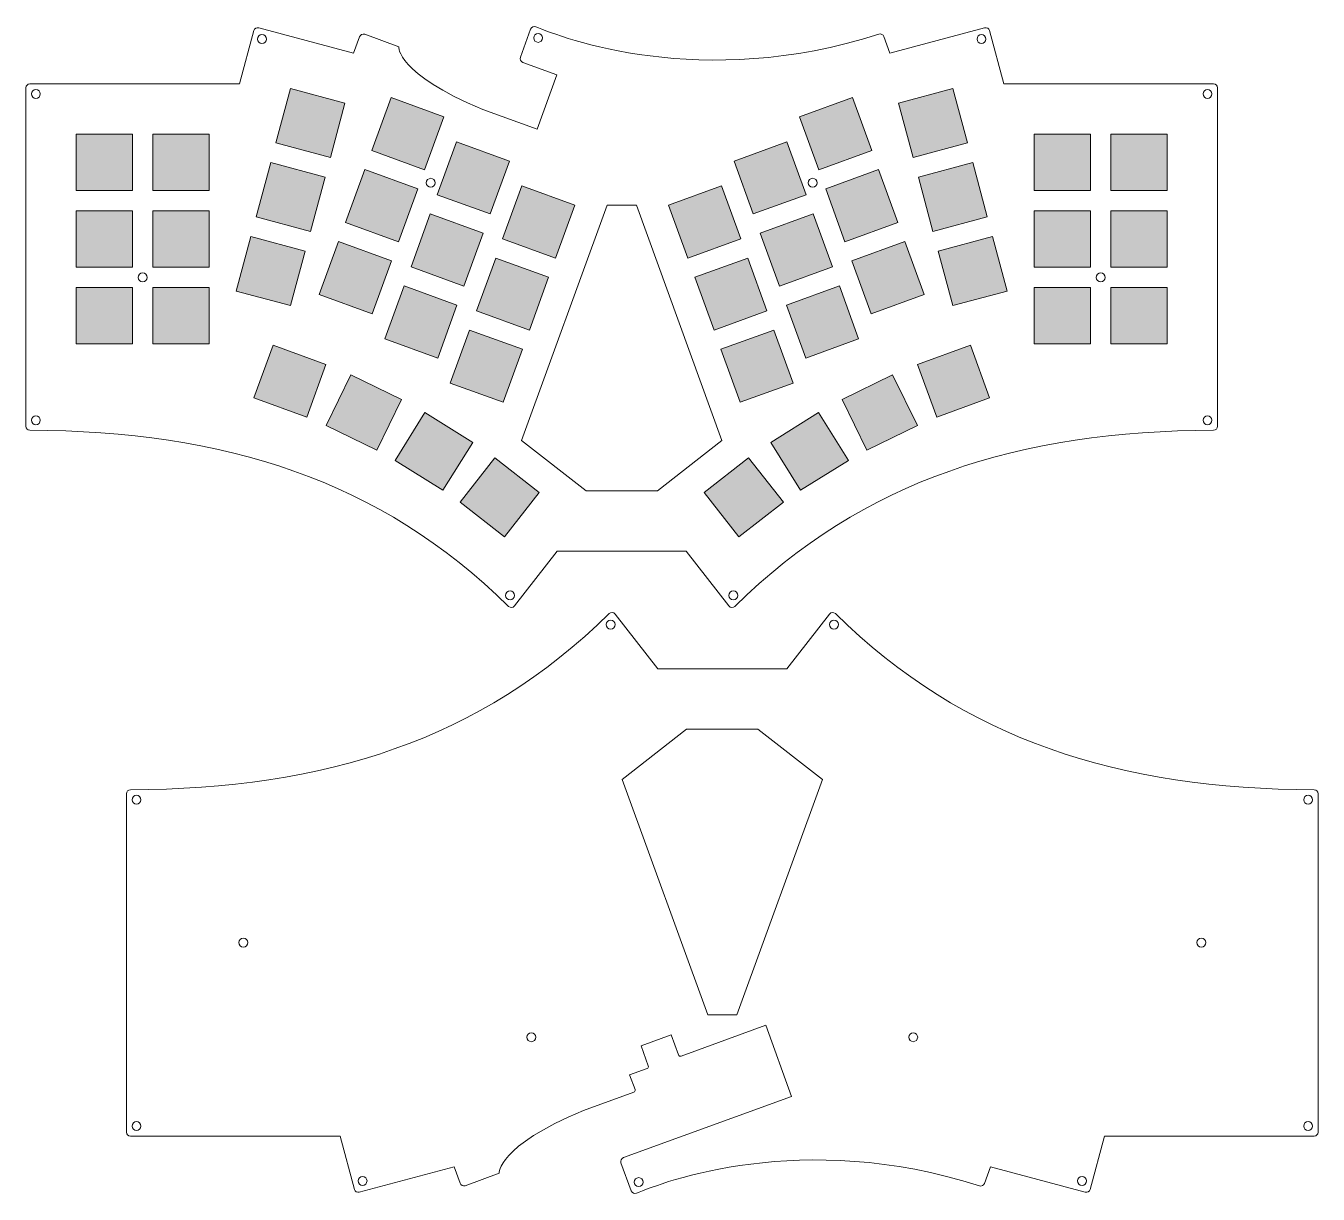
# Model space of a CAD drawing. Header units: millimetres. Extents: x -115 to 206, y -297 to -6.
import ezdxf

# ---------------------------------------------------------------- set-up
doc = ezdxf.new("R2010")
doc.units = ezdxf.units.MM
doc.header["$MEASUREMENT"] = 0
doc.layers.add('カット1(R255G0B0)', color=7, linetype='Continuous', lineweight=0)
doc.layers.add('カット2(R0G0B255)', color=7, linetype='Continuous', lineweight=0)

# ---------------------------------------------------------------- blocks, each defined once
blk = doc.blocks.new('Block_2')
at = {"layer": 'カット1(R255G0B0)', "true_color": 0x3d3d3d, "transparency": 33554687}
h = blk.add_hatch(color=250, dxfattribs=at)
h.dxf.hatch_style = 2
edge = h.paths.add_edge_path()
edge.add_spline(control_points=[(119.06, -35.44), (119.06, -35.44), (115.44, -21.92), (115.44, -21.92), (115.44, -21.92), (101.92, -25.54), (101.92, -25.54), (101.92, -25.54), (105.54, -39.06), (105.54, -39.06), (105.54, -39.06), (119.06, -35.44), (119.06, -35.44)], knot_values=[0, 0, 0, 0, 1, 1, 1, 2, 2, 2, 3, 3, 3, 4, 4, 4, 4], degree=3, periodic=0)
h = blk.add_hatch(color=250, dxfattribs=at)
h.dxf.hatch_style = 2
edge = h.paths.add_edge_path()
edge.add_spline(control_points=[(95.25, -37.32), (95.25, -37.32), (90.46, -24.16), (90.46, -24.16), (90.46, -24.16), (77.3, -28.95), (77.3, -28.95), (77.3, -28.95), (82.09, -42.11), (82.09, -42.11), (82.09, -42.11), (95.25, -37.32), (95.25, -37.32)], knot_values=[0, 0, 0, 0, 1, 1, 1, 2, 2, 2, 3, 3, 3, 4, 4, 4, 4], degree=3, periodic=0)
h = blk.add_hatch(color=250, dxfattribs=at)
h.dxf.hatch_style = 2
edge = h.paths.add_edge_path()
edge.add_spline(control_points=[(78.98, -48.31), (78.98, -48.31), (74.19, -35.15), (74.19, -35.15), (74.19, -35.15), (61.03, -39.94), (61.03, -39.94), (61.03, -39.94), (65.82, -53.1), (65.82, -53.1), (65.82, -53.1), (78.98, -48.31), (78.98, -48.31)], knot_values=[0, 0, 0, 0, 1, 1, 1, 2, 2, 2, 3, 3, 3, 4, 4, 4, 4], degree=3, periodic=0)
h = blk.add_hatch(color=250, dxfattribs=at)
h.dxf.hatch_style = 2
edge = h.paths.add_edge_path()
edge.add_spline(control_points=[(149.65, -47.29), (149.65, -47.29), (149.65, -33.29), (149.65, -33.29), (149.65, -33.29), (135.65, -33.29), (135.65, -33.29), (135.65, -33.29), (135.65, -47.29), (135.65, -47.29), (135.65, -47.29), (149.65, -47.29), (149.65, -47.29)], knot_values=[0, 0, 0, 0, 1, 1, 1, 2, 2, 2, 3, 3, 3, 4, 4, 4, 4], degree=3, periodic=0)
h = blk.add_hatch(color=250, dxfattribs=at)
h.dxf.hatch_style = 2
edge = h.paths.add_edge_path()
edge.add_spline(control_points=[(168.7, -47.29), (168.7, -47.29), (168.7, -33.29), (168.7, -33.29), (168.7, -33.29), (154.7, -33.29), (154.7, -33.29), (154.7, -33.29), (154.7, -47.29), (154.7, -47.29), (154.7, -47.29), (168.7, -47.29), (168.7, -47.29)], knot_values=[0, 0, 0, 0, 1, 1, 1, 2, 2, 2, 3, 3, 3, 4, 4, 4, 4], degree=3, periodic=0)
h = blk.add_hatch(color=250, dxfattribs=at)
h.dxf.hatch_style = 2
edge = h.paths.add_edge_path()
edge.add_spline(control_points=[(123.99, -53.84), (123.99, -53.84), (120.37, -40.32), (120.37, -40.32), (120.37, -40.32), (106.85, -43.94), (106.85, -43.94), (106.85, -43.94), (110.47, -57.46), (110.47, -57.46), (110.47, -57.46), (123.99, -53.84), (123.99, -53.84)], knot_values=[0, 0, 0, 0, 1, 1, 1, 2, 2, 2, 3, 3, 3, 4, 4, 4, 4], degree=3, periodic=0)
h = blk.add_hatch(color=250, dxfattribs=at)
h.dxf.hatch_style = 2
edge = h.paths.add_edge_path()
edge.add_spline(control_points=[(101.76, -55.22), (101.76, -55.22), (96.98, -42.06), (96.98, -42.06), (96.98, -42.06), (83.82, -46.85), (83.82, -46.85), (83.82, -46.85), (88.61, -60.01), (88.61, -60.01), (88.61, -60.01), (101.76, -55.22), (101.76, -55.22)], knot_values=[0, 0, 0, 0, 1, 1, 1, 2, 2, 2, 3, 3, 3, 4, 4, 4, 4], degree=3, periodic=0)
h = blk.add_hatch(color=250, dxfattribs=at)
h.dxf.hatch_style = 2
edge = h.paths.add_edge_path()
edge.add_spline(control_points=[(62.7, -59.3), (62.7, -59.3), (57.92, -46.14), (57.92, -46.14), (57.92, -46.14), (44.76, -50.93), (44.76, -50.93), (44.76, -50.93), (49.55, -64.09), (49.55, -64.09), (49.55, -64.09), (62.7, -59.3), (62.7, -59.3)], knot_values=[0, 0, 0, 0, 1, 1, 1, 2, 2, 2, 3, 3, 3, 4, 4, 4, 4], degree=3, periodic=0)
h = blk.add_hatch(color=250, dxfattribs=at)
h.dxf.hatch_style = 2
edge = h.paths.add_edge_path()
edge.add_spline(control_points=[(85.49, -66.21), (85.49, -66.21), (80.7, -53.05), (80.7, -53.05), (80.7, -53.05), (67.55, -57.84), (67.55, -57.84), (67.55, -57.84), (72.34, -71), (72.34, -71), (72.34, -71), (85.49, -66.21), (85.49, -66.21)], knot_values=[0, 0, 0, 0, 1, 1, 1, 2, 2, 2, 3, 3, 3, 4, 4, 4, 4], degree=3, periodic=0)
h = blk.add_hatch(color=250, dxfattribs=at)
h.dxf.hatch_style = 2
edge = h.paths.add_edge_path()
edge.add_spline(control_points=[(149.65, -66.34), (149.65, -66.34), (149.65, -52.34), (149.65, -52.34), (149.65, -52.34), (135.65, -52.34), (135.65, -52.34), (135.65, -52.34), (135.65, -66.34), (135.65, -66.34), (135.65, -66.34), (149.65, -66.34), (149.65, -66.34)], knot_values=[0, 0, 0, 0, 1, 1, 1, 2, 2, 2, 3, 3, 3, 4, 4, 4, 4], degree=3, periodic=0)
h = blk.add_hatch(color=250, dxfattribs=at)
h.dxf.hatch_style = 2
edge = h.paths.add_edge_path()
edge.add_spline(control_points=[(168.7, -66.34), (168.7, -66.34), (168.7, -52.34), (168.7, -52.34), (168.7, -52.34), (154.7, -52.34), (154.7, -52.34), (154.7, -52.34), (154.7, -66.34), (154.7, -66.34), (154.7, -66.34), (168.7, -66.34), (168.7, -66.34)], knot_values=[0, 0, 0, 0, 1, 1, 1, 2, 2, 2, 3, 3, 3, 4, 4, 4, 4], degree=3, periodic=0)
h = blk.add_hatch(color=250, dxfattribs=at)
h.dxf.hatch_style = 2
edge = h.paths.add_edge_path()
edge.add_spline(control_points=[(108.28, -73.12), (108.28, -73.12), (103.49, -59.96), (103.49, -59.96), (103.49, -59.96), (90.34, -64.75), (90.34, -64.75), (90.34, -64.75), (95.12, -77.91), (95.12, -77.91), (95.12, -77.91), (108.28, -73.12), (108.28, -73.12)], knot_values=[0, 0, 0, 0, 1, 1, 1, 2, 2, 2, 3, 3, 3, 4, 4, 4, 4], degree=3, periodic=0)
h = blk.add_hatch(color=250, dxfattribs=at)
h.dxf.hatch_style = 2
edge = h.paths.add_edge_path()
edge.add_spline(control_points=[(128.93, -72.24), (128.93, -72.24), (125.3, -58.72), (125.3, -58.72), (125.3, -58.72), (111.78, -62.34), (111.78, -62.34), (111.78, -62.34), (115.4, -75.86), (115.4, -75.86), (115.4, -75.86), (128.93, -72.24), (128.93, -72.24)], knot_values=[0, 0, 0, 0, 1, 1, 1, 2, 2, 2, 3, 3, 3, 4, 4, 4, 4], degree=3, periodic=0)
h = blk.add_hatch(color=250, dxfattribs=at)
h.dxf.hatch_style = 2
edge = h.paths.add_edge_path()
edge.add_spline(control_points=[(69.22, -77.2), (69.22, -77.2), (64.43, -64.05), (64.43, -64.05), (64.43, -64.05), (51.28, -68.83), (51.28, -68.83), (51.28, -68.83), (56.06, -81.99), (56.06, -81.99), (56.06, -81.99), (69.22, -77.2), (69.22, -77.2)], knot_values=[0, 0, 0, 0, 1, 1, 1, 2, 2, 2, 3, 3, 3, 4, 4, 4, 4], degree=3, periodic=0)
h = blk.add_hatch(color=250, dxfattribs=at)
h.dxf.hatch_style = 2
edge = h.paths.add_edge_path()
edge.add_spline(control_points=[(92.01, -84.11), (92.01, -84.11), (87.22, -70.96), (87.22, -70.96), (87.22, -70.96), (74.06, -75.74), (74.06, -75.74), (74.06, -75.74), (78.85, -88.9), (78.85, -88.9), (78.85, -88.9), (92.01, -84.11), (92.01, -84.11)], knot_values=[0, 0, 0, 0, 1, 1, 1, 2, 2, 2, 3, 3, 3, 4, 4, 4, 4], degree=3, periodic=0)
h = blk.add_hatch(color=250, dxfattribs=at)
h.dxf.hatch_style = 2
edge = h.paths.add_edge_path()
edge.add_spline(control_points=[(149.65, -85.39), (149.65, -85.39), (149.65, -71.39), (149.65, -71.39), (149.65, -71.39), (135.65, -71.39), (135.65, -71.39), (135.65, -71.39), (135.65, -85.39), (135.65, -85.39), (135.65, -85.39), (149.65, -85.39), (149.65, -85.39)], knot_values=[0, 0, 0, 0, 1, 1, 1, 2, 2, 2, 3, 3, 3, 4, 4, 4, 4], degree=3, periodic=0)
h = blk.add_hatch(color=250, dxfattribs=at)
h.dxf.hatch_style = 2
edge = h.paths.add_edge_path()
edge.add_spline(control_points=[(168.7, -85.39), (168.7, -85.39), (168.7, -71.39), (168.7, -71.39), (168.7, -71.39), (154.7, -71.39), (154.7, -71.39), (154.7, -71.39), (154.7, -85.39), (154.7, -85.39), (154.7, -85.39), (168.7, -85.39), (168.7, -85.39)], knot_values=[0, 0, 0, 0, 1, 1, 1, 2, 2, 2, 3, 3, 3, 4, 4, 4, 4], degree=3, periodic=0)
h = blk.add_hatch(color=250, dxfattribs=at)
h.dxf.hatch_style = 2
edge = h.paths.add_edge_path()
edge.add_spline(control_points=[(75.73, -95.1), (75.73, -95.1), (70.95, -81.95), (70.95, -81.95), (70.95, -81.95), (57.79, -86.73), (57.79, -86.73), (57.79, -86.73), (62.58, -99.89), (62.58, -99.89), (62.58, -99.89), (75.73, -95.1), (75.73, -95.1)], knot_values=[0, 0, 0, 0, 1, 1, 1, 2, 2, 2, 3, 3, 3, 4, 4, 4, 4], degree=3, periodic=0)
h = blk.add_hatch(color=250, dxfattribs=at)
h.dxf.hatch_style = 2
edge = h.paths.add_edge_path()
edge.add_spline(control_points=[(124.57, -98.82), (124.57, -98.82), (119.78, -85.67), (119.78, -85.67), (119.78, -85.67), (106.62, -90.46), (106.62, -90.46), (106.62, -90.46), (111.41, -103.61), (111.41, -103.61), (111.41, -103.61), (124.57, -98.82), (124.57, -98.82)], knot_values=[0, 0, 0, 0, 1, 1, 1, 2, 2, 2, 3, 3, 3, 4, 4, 4, 4], degree=3, periodic=0)
h = blk.add_hatch(color=250, dxfattribs=at)
h.dxf.hatch_style = 2
edge = h.paths.add_edge_path()
edge.add_spline(control_points=[(106.6, -105.65), (106.6, -105.65), (100.46, -93.07), (100.46, -93.07), (100.46, -93.07), (87.88, -99.21), (87.88, -99.21), (87.88, -99.21), (94.02, -111.79), (94.02, -111.79), (94.02, -111.79), (106.6, -105.65), (106.6, -105.65)], knot_values=[0, 0, 0, 0, 1, 1, 1, 2, 2, 2, 3, 3, 3, 4, 4, 4, 4], degree=3, periodic=0)
h = blk.add_hatch(color=250, dxfattribs=at)
h.dxf.hatch_style = 2
edge = h.paths.add_edge_path()
edge.add_spline(control_points=[(89.45, -114.32), (89.45, -114.32), (82.03, -102.45), (82.03, -102.45), (82.03, -102.45), (70.16, -109.87), (70.16, -109.87), (70.16, -109.87), (77.57, -121.74), (77.57, -121.74), (77.57, -121.74), (89.45, -114.32), (89.45, -114.32)], knot_values=[0, 0, 0, 0, 1, 1, 1, 2, 2, 2, 3, 3, 3, 4, 4, 4, 4], degree=3, periodic=0)
h = blk.add_hatch(color=250, dxfattribs=at)
h.dxf.hatch_style = 2
edge = h.paths.add_edge_path()
edge.add_spline(control_points=[(73.29, -124.74), (73.29, -124.74), (64.67, -113.71), (64.67, -113.71), (64.67, -113.71), (53.64, -122.33), (53.64, -122.33), (53.64, -122.33), (62.26, -133.36), (62.26, -133.36), (62.26, -133.36), (73.29, -124.74), (73.29, -124.74)], knot_values=[0, 0, 0, 0, 1, 1, 1, 2, 2, 2, 3, 3, 3, 4, 4, 4, 4], degree=3, periodic=0)
at = {"layer": 'カット1(R255G0B0)', "color": 1, "lineweight": 0, "true_color": 0xff0000}
for points in [[(119.06, -35.44), (119.06, -35.44), (115.44, -21.92), (115.44, -21.92), (115.44, -21.92), (101.92, -25.54), (101.92, -25.54), (101.92, -25.54), (105.54, -39.06), (105.54, -39.06), (105.54, -39.06), (119.06, -35.44), (119.06, -35.44)], [(95.25, -37.32), (95.25, -37.32), (90.46, -24.16), (90.46, -24.16), (90.46, -24.16), (77.3, -28.95), (77.3, -28.95), (77.3, -28.95), (82.09, -42.11), (82.09, -42.11), (82.09, -42.11), (95.25, -37.32), (95.25, -37.32)], [(78.98, -48.31), (78.98, -48.31), (74.19, -35.15), (74.19, -35.15), (74.19, -35.15), (61.03, -39.94), (61.03, -39.94), (61.03, -39.94), (65.82, -53.1), (65.82, -53.1), (65.82, -53.1), (78.98, -48.31), (78.98, -48.31)], [(149.65, -47.29), (149.65, -47.29), (149.65, -33.29), (149.65, -33.29), (149.65, -33.29), (135.65, -33.29), (135.65, -33.29), (135.65, -33.29), (135.65, -47.29), (135.65, -47.29), (135.65, -47.29), (149.65, -47.29), (149.65, -47.29)], [(168.7, -47.29), (168.7, -47.29), (168.7, -33.29), (168.7, -33.29), (168.7, -33.29), (154.7, -33.29), (154.7, -33.29), (154.7, -33.29), (154.7, -47.29), (154.7, -47.29), (154.7, -47.29), (168.7, -47.29), (168.7, -47.29)], [(123.99, -53.84), (123.99, -53.84), (120.37, -40.32), (120.37, -40.32), (120.37, -40.32), (106.85, -43.94), (106.85, -43.94), (106.85, -43.94), (110.47, -57.46), (110.47, -57.46), (110.47, -57.46), (123.99, -53.84), (123.99, -53.84)], [(101.76, -55.22), (101.76, -55.22), (96.98, -42.06), (96.98, -42.06), (96.98, -42.06), (83.82, -46.85), (83.82, -46.85), (83.82, -46.85), (88.61, -60.01), (88.61, -60.01), (88.61, -60.01), (101.76, -55.22), (101.76, -55.22)], [(62.7, -59.3), (62.7, -59.3), (57.92, -46.14), (57.92, -46.14), (57.92, -46.14), (44.76, -50.93), (44.76, -50.93), (44.76, -50.93), (49.55, -64.09), (49.55, -64.09), (49.55, -64.09), (62.7, -59.3), (62.7, -59.3)], [(85.49, -66.21), (85.49, -66.21), (80.7, -53.05), (80.7, -53.05), (80.7, -53.05), (67.55, -57.84), (67.55, -57.84), (67.55, -57.84), (72.34, -71), (72.34, -71), (72.34, -71), (85.49, -66.21), (85.49, -66.21)], [(149.65, -66.34), (149.65, -66.34), (149.65, -52.34), (149.65, -52.34), (149.65, -52.34), (135.65, -52.34), (135.65, -52.34), (135.65, -52.34), (135.65, -66.34), (135.65, -66.34), (135.65, -66.34), (149.65, -66.34), (149.65, -66.34)], [(168.7, -66.34), (168.7, -66.34), (168.7, -52.34), (168.7, -52.34), (168.7, -52.34), (154.7, -52.34), (154.7, -52.34), (154.7, -52.34), (154.7, -66.34), (154.7, -66.34), (154.7, -66.34), (168.7, -66.34), (168.7, -66.34)], [(108.28, -73.12), (108.28, -73.12), (103.49, -59.96), (103.49, -59.96), (103.49, -59.96), (90.34, -64.75), (90.34, -64.75), (90.34, -64.75), (95.12, -77.91), (95.12, -77.91), (95.12, -77.91), (108.28, -73.12), (108.28, -73.12)], [(128.93, -72.24), (128.93, -72.24), (125.3, -58.72), (125.3, -58.72), (125.3, -58.72), (111.78, -62.34), (111.78, -62.34), (111.78, -62.34), (115.4, -75.86), (115.4, -75.86), (115.4, -75.86), (128.93, -72.24), (128.93, -72.24)], [(69.22, -77.2), (69.22, -77.2), (64.43, -64.05), (64.43, -64.05), (64.43, -64.05), (51.28, -68.83), (51.28, -68.83), (51.28, -68.83), (56.06, -81.99), (56.06, -81.99), (56.06, -81.99), (69.22, -77.2), (69.22, -77.2)], [(92.01, -84.11), (92.01, -84.11), (87.22, -70.96), (87.22, -70.96), (87.22, -70.96), (74.06, -75.74), (74.06, -75.74), (74.06, -75.74), (78.85, -88.9), (78.85, -88.9), (78.85, -88.9), (92.01, -84.11), (92.01, -84.11)], [(149.65, -85.39), (149.65, -85.39), (149.65, -71.39), (149.65, -71.39), (149.65, -71.39), (135.65, -71.39), (135.65, -71.39), (135.65, -71.39), (135.65, -85.39), (135.65, -85.39), (135.65, -85.39), (149.65, -85.39), (149.65, -85.39)], [(168.7, -85.39), (168.7, -85.39), (168.7, -71.39), (168.7, -71.39), (168.7, -71.39), (154.7, -71.39), (154.7, -71.39), (154.7, -71.39), (154.7, -85.39), (154.7, -85.39), (154.7, -85.39), (168.7, -85.39), (168.7, -85.39)], [(75.73, -95.1), (75.73, -95.1), (70.95, -81.95), (70.95, -81.95), (70.95, -81.95), (57.79, -86.73), (57.79, -86.73), (57.79, -86.73), (62.58, -99.89), (62.58, -99.89), (62.58, -99.89), (75.73, -95.1), (75.73, -95.1)], [(124.57, -98.82), (124.57, -98.82), (119.78, -85.67), (119.78, -85.67), (119.78, -85.67), (106.62, -90.46), (106.62, -90.46), (106.62, -90.46), (111.41, -103.61), (111.41, -103.61), (111.41, -103.61), (124.57, -98.82), (124.57, -98.82)], [(106.6, -105.65), (106.6, -105.65), (100.46, -93.07), (100.46, -93.07), (100.46, -93.07), (87.88, -99.21), (87.88, -99.21), (87.88, -99.21), (94.02, -111.79), (94.02, -111.79), (94.02, -111.79), (106.6, -105.65), (106.6, -105.65)], [(89.45, -114.32), (89.45, -114.32), (82.03, -102.45), (82.03, -102.45), (82.03, -102.45), (70.16, -109.87), (70.16, -109.87), (70.16, -109.87), (77.57, -121.74), (77.57, -121.74), (77.57, -121.74), (89.45, -114.32), (89.45, -114.32)], [(73.29, -124.74), (73.29, -124.74), (64.67, -113.71), (64.67, -113.71), (64.67, -113.71), (53.64, -122.33), (53.64, -122.33), (53.64, -122.33), (62.26, -133.36), (62.26, -133.36), (62.26, -133.36), (73.29, -124.74), (73.29, -124.74)]]:
    blk.add_open_spline(points, degree=3, knots=[0, 0, 0, 0, 1, 1, 1, 2, 2, 2, 3, 3, 3, 4, 4, 4, 4], dxfattribs=at)
blk = doc.blocks.new('Block_1')
at = {"layer": 'カット1(R255G0B0)', "true_color": 0x3d3d3d, "transparency": 33554687}
h = blk.add_hatch(color=250, dxfattribs=at)
h.dxf.hatch_style = 2
edge = h.paths.add_edge_path()
edge.add_spline(control_points=[(-39.31, -39.06), (-39.31, -39.06), (-35.69, -25.54), (-35.69, -25.54), (-35.69, -25.54), (-49.21, -21.92), (-49.21, -21.92), (-49.21, -21.92), (-52.84, -35.44), (-52.84, -35.44), (-52.84, -35.44), (-39.31, -39.06), (-39.31, -39.06)], knot_values=[0, 0, 0, 0, 1, 1, 1, 2, 2, 2, 3, 3, 3, 4, 4, 4, 4], degree=3, periodic=0)
h = blk.add_hatch(color=250, dxfattribs=at)
h.dxf.hatch_style = 2
edge = h.paths.add_edge_path()
edge.add_spline(control_points=[(-15.87, -42.11), (-15.87, -42.11), (-11.08, -28.95), (-11.08, -28.95), (-11.08, -28.95), (-24.23, -24.16), (-24.23, -24.16), (-24.23, -24.16), (-29.02, -37.32), (-29.02, -37.32), (-29.02, -37.32), (-15.87, -42.11), (-15.87, -42.11)], knot_values=[0, 0, 0, 0, 1, 1, 1, 2, 2, 2, 3, 3, 3, 4, 4, 4, 4], degree=3, periodic=0)
h = blk.add_hatch(color=250, dxfattribs=at)
h.dxf.hatch_style = 2
edge = h.paths.add_edge_path()
edge.add_spline(control_points=[(-88.47, -47.29), (-88.47, -47.29), (-88.47, -33.29), (-88.47, -33.29), (-88.47, -33.29), (-102.47, -33.29), (-102.47, -33.29), (-102.47, -33.29), (-102.47, -47.29), (-102.47, -47.29), (-102.47, -47.29), (-88.47, -47.29), (-88.47, -47.29)], knot_values=[0, 0, 0, 0, 1, 1, 1, 2, 2, 2, 3, 3, 3, 4, 4, 4, 4], degree=3, periodic=0)
h = blk.add_hatch(color=250, dxfattribs=at)
h.dxf.hatch_style = 2
edge = h.paths.add_edge_path()
edge.add_spline(control_points=[(-69.42, -47.29), (-69.42, -47.29), (-69.42, -33.29), (-69.42, -33.29), (-69.42, -33.29), (-83.42, -33.29), (-83.42, -33.29), (-83.42, -33.29), (-83.42, -47.29), (-83.42, -47.29), (-83.42, -47.29), (-69.42, -47.29), (-69.42, -47.29)], knot_values=[0, 0, 0, 0, 1, 1, 1, 2, 2, 2, 3, 3, 3, 4, 4, 4, 4], degree=3, periodic=0)
h = blk.add_hatch(color=250, dxfattribs=at)
h.dxf.hatch_style = 2
edge = h.paths.add_edge_path()
edge.add_spline(control_points=[(0.41, -53.1), (0.41, -53.1), (5.19, -39.94), (5.19, -39.94), (5.19, -39.94), (-7.96, -35.15), (-7.96, -35.15), (-7.96, -35.15), (-12.75, -48.31), (-12.75, -48.31), (-12.75, -48.31), (0.41, -53.1), (0.41, -53.1)], knot_values=[0, 0, 0, 0, 1, 1, 1, 2, 2, 2, 3, 3, 3, 4, 4, 4, 4], degree=3, periodic=0)
h = blk.add_hatch(color=250, dxfattribs=at)
h.dxf.hatch_style = 2
edge = h.paths.add_edge_path()
edge.add_spline(control_points=[(-44.25, -57.46), (-44.25, -57.46), (-40.62, -43.94), (-40.62, -43.94), (-40.62, -43.94), (-54.14, -40.32), (-54.14, -40.32), (-54.14, -40.32), (-57.77, -53.84), (-57.77, -53.84), (-57.77, -53.84), (-44.25, -57.46), (-44.25, -57.46)], knot_values=[0, 0, 0, 0, 1, 1, 1, 2, 2, 2, 3, 3, 3, 4, 4, 4, 4], degree=3, periodic=0)
h = blk.add_hatch(color=250, dxfattribs=at)
h.dxf.hatch_style = 2
edge = h.paths.add_edge_path()
edge.add_spline(control_points=[(-22.38, -60.01), (-22.38, -60.01), (-17.59, -46.85), (-17.59, -46.85), (-17.59, -46.85), (-30.75, -42.06), (-30.75, -42.06), (-30.75, -42.06), (-35.54, -55.22), (-35.54, -55.22), (-35.54, -55.22), (-22.38, -60.01), (-22.38, -60.01)], knot_values=[0, 0, 0, 0, 1, 1, 1, 2, 2, 2, 3, 3, 3, 4, 4, 4, 4], degree=3, periodic=0)
h = blk.add_hatch(color=250, dxfattribs=at)
h.dxf.hatch_style = 2
edge = h.paths.add_edge_path()
edge.add_spline(control_points=[(16.68, -64.09), (16.68, -64.09), (21.47, -50.93), (21.47, -50.93), (21.47, -50.93), (8.31, -46.14), (8.31, -46.14), (8.31, -46.14), (3.52, -59.3), (3.52, -59.3), (3.52, -59.3), (16.68, -64.09), (16.68, -64.09)], knot_values=[0, 0, 0, 0, 1, 1, 1, 2, 2, 2, 3, 3, 3, 4, 4, 4, 4], degree=3, periodic=0)
h = blk.add_hatch(color=250, dxfattribs=at)
h.dxf.hatch_style = 2
edge = h.paths.add_edge_path()
edge.add_spline(control_points=[(-88.47, -66.34), (-88.47, -66.34), (-88.47, -52.34), (-88.47, -52.34), (-88.47, -52.34), (-102.47, -52.34), (-102.47, -52.34), (-102.47, -52.34), (-102.47, -66.34), (-102.47, -66.34), (-102.47, -66.34), (-88.47, -66.34), (-88.47, -66.34)], knot_values=[0, 0, 0, 0, 1, 1, 1, 2, 2, 2, 3, 3, 3, 4, 4, 4, 4], degree=3, periodic=0)
h = blk.add_hatch(color=250, dxfattribs=at)
h.dxf.hatch_style = 2
edge = h.paths.add_edge_path()
edge.add_spline(control_points=[(-69.42, -66.34), (-69.42, -66.34), (-69.42, -52.34), (-69.42, -52.34), (-69.42, -52.34), (-83.42, -52.34), (-83.42, -52.34), (-83.42, -52.34), (-83.42, -66.34), (-83.42, -66.34), (-83.42, -66.34), (-69.42, -66.34), (-69.42, -66.34)], knot_values=[0, 0, 0, 0, 1, 1, 1, 2, 2, 2, 3, 3, 3, 4, 4, 4, 4], degree=3, periodic=0)
h = blk.add_hatch(color=250, dxfattribs=at)
h.dxf.hatch_style = 2
edge = h.paths.add_edge_path()
edge.add_spline(control_points=[(-6.11, -71), (-6.11, -71), (-1.32, -57.84), (-1.32, -57.84), (-1.32, -57.84), (-14.48, -53.05), (-14.48, -53.05), (-14.48, -53.05), (-19.26, -66.21), (-19.26, -66.21), (-19.26, -66.21), (-6.11, -71), (-6.11, -71)], knot_values=[0, 0, 0, 0, 1, 1, 1, 2, 2, 2, 3, 3, 3, 4, 4, 4, 4], degree=3, periodic=0)
h = blk.add_hatch(color=250, dxfattribs=at)
h.dxf.hatch_style = 2
edge = h.paths.add_edge_path()
edge.add_spline(control_points=[(-49.18, -75.86), (-49.18, -75.86), (-45.55, -62.34), (-45.55, -62.34), (-45.55, -62.34), (-59.08, -58.72), (-59.08, -58.72), (-59.08, -58.72), (-62.7, -72.24), (-62.7, -72.24), (-62.7, -72.24), (-49.18, -75.86), (-49.18, -75.86)], knot_values=[0, 0, 0, 0, 1, 1, 1, 2, 2, 2, 3, 3, 3, 4, 4, 4, 4], degree=3, periodic=0)
h = blk.add_hatch(color=250, dxfattribs=at)
h.dxf.hatch_style = 2
edge = h.paths.add_edge_path()
edge.add_spline(control_points=[(-28.9, -77.91), (-28.9, -77.91), (-24.11, -64.75), (-24.11, -64.75), (-24.11, -64.75), (-37.26, -59.96), (-37.26, -59.96), (-37.26, -59.96), (-42.05, -73.12), (-42.05, -73.12), (-42.05, -73.12), (-28.9, -77.91), (-28.9, -77.91)], knot_values=[0, 0, 0, 0, 1, 1, 1, 2, 2, 2, 3, 3, 3, 4, 4, 4, 4], degree=3, periodic=0)
h = blk.add_hatch(color=250, dxfattribs=at)
h.dxf.hatch_style = 2
edge = h.paths.add_edge_path()
edge.add_spline(control_points=[(10.16, -81.99), (10.16, -81.99), (14.95, -68.83), (14.95, -68.83), (14.95, -68.83), (1.8, -64.05), (1.8, -64.05), (1.8, -64.05), (-2.99, -77.2), (-2.99, -77.2), (-2.99, -77.2), (10.16, -81.99), (10.16, -81.99)], knot_values=[0, 0, 0, 0, 1, 1, 1, 2, 2, 2, 3, 3, 3, 4, 4, 4, 4], degree=3, periodic=0)
h = blk.add_hatch(color=250, dxfattribs=at)
h.dxf.hatch_style = 2
edge = h.paths.add_edge_path()
edge.add_spline(control_points=[(-88.47, -85.39), (-88.47, -85.39), (-88.47, -71.39), (-88.47, -71.39), (-88.47, -71.39), (-102.47, -71.39), (-102.47, -71.39), (-102.47, -71.39), (-102.47, -85.39), (-102.47, -85.39), (-102.47, -85.39), (-88.47, -85.39), (-88.47, -85.39)], knot_values=[0, 0, 0, 0, 1, 1, 1, 2, 2, 2, 3, 3, 3, 4, 4, 4, 4], degree=3, periodic=0)
h = blk.add_hatch(color=250, dxfattribs=at)
h.dxf.hatch_style = 2
edge = h.paths.add_edge_path()
edge.add_spline(control_points=[(-69.42, -85.39), (-69.42, -85.39), (-69.42, -71.39), (-69.42, -71.39), (-69.42, -71.39), (-83.42, -71.39), (-83.42, -71.39), (-83.42, -71.39), (-83.42, -85.39), (-83.42, -85.39), (-83.42, -85.39), (-69.42, -85.39), (-69.42, -85.39)], knot_values=[0, 0, 0, 0, 1, 1, 1, 2, 2, 2, 3, 3, 3, 4, 4, 4, 4], degree=3, periodic=0)
h = blk.add_hatch(color=250, dxfattribs=at)
h.dxf.hatch_style = 2
edge = h.paths.add_edge_path()
edge.add_spline(control_points=[(-12.62, -88.9), (-12.62, -88.9), (-7.84, -75.74), (-7.84, -75.74), (-7.84, -75.74), (-20.99, -70.96), (-20.99, -70.96), (-20.99, -70.96), (-25.78, -84.11), (-25.78, -84.11), (-25.78, -84.11), (-12.62, -88.9), (-12.62, -88.9)], knot_values=[0, 0, 0, 0, 1, 1, 1, 2, 2, 2, 3, 3, 3, 4, 4, 4, 4], degree=3, periodic=0)
h = blk.add_hatch(color=250, dxfattribs=at)
h.dxf.hatch_style = 2
edge = h.paths.add_edge_path()
edge.add_spline(control_points=[(3.65, -99.89), (3.65, -99.89), (8.44, -86.73), (8.44, -86.73), (8.44, -86.73), (-4.72, -81.95), (-4.72, -81.95), (-4.72, -81.95), (-9.51, -95.1), (-9.51, -95.1), (-9.51, -95.1), (3.65, -99.89), (3.65, -99.89)], knot_values=[0, 0, 0, 0, 1, 1, 1, 2, 2, 2, 3, 3, 3, 4, 4, 4, 4], degree=3, periodic=0)
h = blk.add_hatch(color=250, dxfattribs=at)
h.dxf.hatch_style = 2
edge = h.paths.add_edge_path()
edge.add_spline(control_points=[(-45.19, -103.61), (-45.19, -103.61), (-40.4, -90.46), (-40.4, -90.46), (-40.4, -90.46), (-53.55, -85.67), (-53.55, -85.67), (-53.55, -85.67), (-58.34, -98.82), (-58.34, -98.82), (-58.34, -98.82), (-45.19, -103.61), (-45.19, -103.61)], knot_values=[0, 0, 0, 0, 1, 1, 1, 2, 2, 2, 3, 3, 3, 4, 4, 4, 4], degree=3, periodic=0)
h = blk.add_hatch(color=250, dxfattribs=at)
h.dxf.hatch_style = 2
edge = h.paths.add_edge_path()
edge.add_spline(control_points=[(-27.79, -111.79), (-27.79, -111.79), (-21.65, -99.21), (-21.65, -99.21), (-21.65, -99.21), (-34.24, -93.07), (-34.24, -93.07), (-34.24, -93.07), (-40.37, -105.65), (-40.37, -105.65), (-40.37, -105.65), (-27.79, -111.79), (-27.79, -111.79)], knot_values=[0, 0, 0, 0, 1, 1, 1, 2, 2, 2, 3, 3, 3, 4, 4, 4, 4], degree=3, periodic=0)
h = blk.add_hatch(color=250, dxfattribs=at)
h.dxf.hatch_style = 2
edge = h.paths.add_edge_path()
edge.add_spline(control_points=[(-11.35, -121.74), (-11.35, -121.74), (-3.93, -109.87), (-3.93, -109.87), (-3.93, -109.87), (-15.8, -102.45), (-15.8, -102.45), (-15.8, -102.45), (-23.22, -114.32), (-23.22, -114.32), (-23.22, -114.32), (-11.35, -121.74), (-11.35, -121.74)], knot_values=[0, 0, 0, 0, 1, 1, 1, 2, 2, 2, 3, 3, 3, 4, 4, 4, 4], degree=3, periodic=0)
h = blk.add_hatch(color=250, dxfattribs=at)
h.dxf.hatch_style = 2
edge = h.paths.add_edge_path()
edge.add_spline(control_points=[(3.97, -133.36), (3.97, -133.36), (12.59, -122.33), (12.59, -122.33), (12.59, -122.33), (1.55, -113.71), (1.55, -113.71), (1.55, -113.71), (-7.07, -124.74), (-7.07, -124.74), (-7.07, -124.74), (3.97, -133.36), (3.97, -133.36)], knot_values=[0, 0, 0, 0, 1, 1, 1, 2, 2, 2, 3, 3, 3, 4, 4, 4, 4], degree=3, periodic=0)
at = {"layer": 'カット1(R255G0B0)', "color": 1, "lineweight": 0, "true_color": 0xff0000}
for points in [[(-39.31, -39.06), (-39.31, -39.06), (-35.69, -25.54), (-35.69, -25.54), (-35.69, -25.54), (-49.21, -21.92), (-49.21, -21.92), (-49.21, -21.92), (-52.84, -35.44), (-52.84, -35.44), (-52.84, -35.44), (-39.31, -39.06), (-39.31, -39.06)], [(-15.87, -42.11), (-15.87, -42.11), (-11.08, -28.95), (-11.08, -28.95), (-11.08, -28.95), (-24.23, -24.16), (-24.23, -24.16), (-24.23, -24.16), (-29.02, -37.32), (-29.02, -37.32), (-29.02, -37.32), (-15.87, -42.11), (-15.87, -42.11)], [(-88.47, -47.29), (-88.47, -47.29), (-88.47, -33.29), (-88.47, -33.29), (-88.47, -33.29), (-102.47, -33.29), (-102.47, -33.29), (-102.47, -33.29), (-102.47, -47.29), (-102.47, -47.29), (-102.47, -47.29), (-88.47, -47.29), (-88.47, -47.29)], [(-69.42, -47.29), (-69.42, -47.29), (-69.42, -33.29), (-69.42, -33.29), (-69.42, -33.29), (-83.42, -33.29), (-83.42, -33.29), (-83.42, -33.29), (-83.42, -47.29), (-83.42, -47.29), (-83.42, -47.29), (-69.42, -47.29), (-69.42, -47.29)], [(0.41, -53.1), (0.41, -53.1), (5.19, -39.94), (5.19, -39.94), (5.19, -39.94), (-7.96, -35.15), (-7.96, -35.15), (-7.96, -35.15), (-12.75, -48.31), (-12.75, -48.31), (-12.75, -48.31), (0.41, -53.1), (0.41, -53.1)], [(-44.25, -57.46), (-44.25, -57.46), (-40.62, -43.94), (-40.62, -43.94), (-40.62, -43.94), (-54.14, -40.32), (-54.14, -40.32), (-54.14, -40.32), (-57.77, -53.84), (-57.77, -53.84), (-57.77, -53.84), (-44.25, -57.46), (-44.25, -57.46)], [(-22.38, -60.01), (-22.38, -60.01), (-17.59, -46.85), (-17.59, -46.85), (-17.59, -46.85), (-30.75, -42.06), (-30.75, -42.06), (-30.75, -42.06), (-35.54, -55.22), (-35.54, -55.22), (-35.54, -55.22), (-22.38, -60.01), (-22.38, -60.01)], [(16.68, -64.09), (16.68, -64.09), (21.47, -50.93), (21.47, -50.93), (21.47, -50.93), (8.31, -46.14), (8.31, -46.14), (8.31, -46.14), (3.52, -59.3), (3.52, -59.3), (3.52, -59.3), (16.68, -64.09), (16.68, -64.09)], [(-88.47, -66.34), (-88.47, -66.34), (-88.47, -52.34), (-88.47, -52.34), (-88.47, -52.34), (-102.47, -52.34), (-102.47, -52.34), (-102.47, -52.34), (-102.47, -66.34), (-102.47, -66.34), (-102.47, -66.34), (-88.47, -66.34), (-88.47, -66.34)], [(-69.42, -66.34), (-69.42, -66.34), (-69.42, -52.34), (-69.42, -52.34), (-69.42, -52.34), (-83.42, -52.34), (-83.42, -52.34), (-83.42, -52.34), (-83.42, -66.34), (-83.42, -66.34), (-83.42, -66.34), (-69.42, -66.34), (-69.42, -66.34)], [(-6.11, -71), (-6.11, -71), (-1.32, -57.84), (-1.32, -57.84), (-1.32, -57.84), (-14.48, -53.05), (-14.48, -53.05), (-14.48, -53.05), (-19.26, -66.21), (-19.26, -66.21), (-19.26, -66.21), (-6.11, -71), (-6.11, -71)], [(-49.18, -75.86), (-49.18, -75.86), (-45.55, -62.34), (-45.55, -62.34), (-45.55, -62.34), (-59.08, -58.72), (-59.08, -58.72), (-59.08, -58.72), (-62.7, -72.24), (-62.7, -72.24), (-62.7, -72.24), (-49.18, -75.86), (-49.18, -75.86)], [(-28.9, -77.91), (-28.9, -77.91), (-24.11, -64.75), (-24.11, -64.75), (-24.11, -64.75), (-37.26, -59.96), (-37.26, -59.96), (-37.26, -59.96), (-42.05, -73.12), (-42.05, -73.12), (-42.05, -73.12), (-28.9, -77.91), (-28.9, -77.91)], [(10.16, -81.99), (10.16, -81.99), (14.95, -68.83), (14.95, -68.83), (14.95, -68.83), (1.8, -64.05), (1.8, -64.05), (1.8, -64.05), (-2.99, -77.2), (-2.99, -77.2), (-2.99, -77.2), (10.16, -81.99), (10.16, -81.99)], [(-88.47, -85.39), (-88.47, -85.39), (-88.47, -71.39), (-88.47, -71.39), (-88.47, -71.39), (-102.47, -71.39), (-102.47, -71.39), (-102.47, -71.39), (-102.47, -85.39), (-102.47, -85.39), (-102.47, -85.39), (-88.47, -85.39), (-88.47, -85.39)], [(-69.42, -85.39), (-69.42, -85.39), (-69.42, -71.39), (-69.42, -71.39), (-69.42, -71.39), (-83.42, -71.39), (-83.42, -71.39), (-83.42, -71.39), (-83.42, -85.39), (-83.42, -85.39), (-83.42, -85.39), (-69.42, -85.39), (-69.42, -85.39)], [(-12.62, -88.9), (-12.62, -88.9), (-7.84, -75.74), (-7.84, -75.74), (-7.84, -75.74), (-20.99, -70.96), (-20.99, -70.96), (-20.99, -70.96), (-25.78, -84.11), (-25.78, -84.11), (-25.78, -84.11), (-12.62, -88.9), (-12.62, -88.9)], [(3.65, -99.89), (3.65, -99.89), (8.44, -86.73), (8.44, -86.73), (8.44, -86.73), (-4.72, -81.95), (-4.72, -81.95), (-4.72, -81.95), (-9.51, -95.1), (-9.51, -95.1), (-9.51, -95.1), (3.65, -99.89), (3.65, -99.89)], [(-45.19, -103.61), (-45.19, -103.61), (-40.4, -90.46), (-40.4, -90.46), (-40.4, -90.46), (-53.55, -85.67), (-53.55, -85.67), (-53.55, -85.67), (-58.34, -98.82), (-58.34, -98.82), (-58.34, -98.82), (-45.19, -103.61), (-45.19, -103.61)], [(-27.79, -111.79), (-27.79, -111.79), (-21.65, -99.21), (-21.65, -99.21), (-21.65, -99.21), (-34.24, -93.07), (-34.24, -93.07), (-34.24, -93.07), (-40.37, -105.65), (-40.37, -105.65), (-40.37, -105.65), (-27.79, -111.79), (-27.79, -111.79)], [(-11.35, -121.74), (-11.35, -121.74), (-3.93, -109.87), (-3.93, -109.87), (-3.93, -109.87), (-15.8, -102.45), (-15.8, -102.45), (-15.8, -102.45), (-23.22, -114.32), (-23.22, -114.32), (-23.22, -114.32), (-11.35, -121.74), (-11.35, -121.74)], [(3.97, -133.36), (3.97, -133.36), (12.59, -122.33), (12.59, -122.33), (12.59, -122.33), (1.55, -113.71), (1.55, -113.71), (1.55, -113.71), (-7.07, -124.74), (-7.07, -124.74), (-7.07, -124.74), (3.97, -133.36), (3.97, -133.36)]]:
    blk.add_open_spline(points, degree=3, knots=[0, 0, 0, 0, 1, 1, 1, 2, 2, 2, 3, 3, 3, 4, 4, 4, 4], dxfattribs=at)
at = {"layer": 'カット1(R255G0B0)'}
blk.add_blockref('Block_2', (0, 0), dxfattribs=at)
blk = doc.blocks.new('Block_3')
at = {"layer": 'カット1(R255G0B0)', "color": 1, "lineweight": 0, "true_color": 0xff0000}
for centre in [(-56.3, -9.64), (12.33, -9.35), (122.53, -9.64), (-14.36, -45.34), (80.58, -45.34), (-85.95, -68.86), (152.18, -68.86), (5.36, -147.87), (60.87, -147.87)]:
    blk.add_circle(centre, 1.1, dxfattribs=at)
for centre in [(-112.5, -23.26), (178.73, -23.26), (-112.5, -104.34), (178.73, -104.34)]:
    blk.add_ellipse(centre, major_axis=(0, 1.12), ratio=0.977778, dxfattribs=at)
blk = doc.blocks.new('Block_0')
at = {"layer": 'カット1(R255G0B0)', "color": 1, "lineweight": 0, "true_color": 0xff0000}
blk.add_lwpolyline([(41.98, -121.89), (58.02, -109.36), (58.01, -109.35), (36.75, -50.93), (29.48, -50.93), (8.21, -109.35), (8.21, -109.36), (24.25, -121.89)], close=True, dxfattribs=at)
at = {"layer": 'カット1(R255G0B0)'}
for name in ['Block_3', 'Block_1']:
    blk.add_blockref(name, (0, 0), dxfattribs=at)
blk = doc.blocks.new('Block_5')
at = {"layer": 'カット1(R255G0B0)', "color": 1, "lineweight": 0, "true_color": 0xff0000}
for centre in [(30.36, -155.13), (85.87, -155.13), (-60.95, -234.14), (177.18, -234.14), (10.64, -257.66), (105.58, -257.66), (-31.3, -293.36), (147.53, -293.36), (37.33, -293.65)]:
    blk.add_circle(centre, 1.1, dxfattribs=at)
for centre in [(-87.5, -198.66), (-87.5, -279.74)]:
    blk.add_ellipse(centre, major_axis=(0, 1.12), ratio=0.977778, dxfattribs=at)
for points in [[(202.63, -198.66), (202.63, -198.04), (203.12, -197.53), (203.73, -197.53), (204.33, -197.53), (204.83, -198.04), (204.83, -198.66), (204.83, -199.28), (204.33, -199.78), (203.73, -199.78), (203.12, -199.78), (202.63, -199.28), (202.63, -198.66)], [(202.63, -279.74), (202.63, -279.12), (203.12, -278.61), (203.73, -278.61), (204.33, -278.61), (204.83, -279.12), (204.83, -279.74), (204.83, -280.36), (204.33, -280.86), (203.73, -280.86), (203.12, -280.86), (202.63, -280.36), (202.63, -279.74)]]:
    blk.add_open_spline(points, degree=3, knots=[0, 0, 0, 0, 1, 1, 1, 2, 2, 2, 3, 3, 3, 4, 4, 4, 4], dxfattribs=at)
blk = doc.blocks.new('Block_4')
at = {"layer": 'カット1(R255G0B0)', "color": 1, "lineweight": 0, "true_color": 0xff0000}
blk.add_lwpolyline([(66.98, -181.11), (83.02, -193.64), (83.01, -193.65), (61.75, -252.07), (54.48, -252.07), (33.21, -193.65), (33.21, -193.64), (49.25, -181.11)], close=True, dxfattribs=at)
at = {"layer": 'カット1(R255G0B0)'}
blk.add_blockref('Block_5', (0, 0), dxfattribs=at)

msp = doc.modelspace()

# ---------------------------------------------------------------- linework, layer by layer
at = {"layer": 'カット2(R0G0B255)', "color": 5, "lineweight": 0, "true_color": 0x0000ff}
for points, knots in [([(180.23, -20.76), (180.23, -20.76), (128.1, -20.76), (128.1, -20.76), (128.1, -20.76), (124.56, -7.54), (124.56, -7.54), (124.41, -7.01), (123.86, -6.69), (123.33, -6.84), (123.33, -6.84), (99.78, -13.15), (99.78, -13.15), (99.78, -13.15), (98.27, -9.02), (98.27, -9.02), (98.09, -8.51), (97.54, -8.25), (97.03, -8.41), (52.95, -22.65), (17.97, -9.22), (11.8, -6.58), (11.27, -6.36), (10.66, -6.62), (10.47, -7.16), (10.47, -7.16), (7.93, -14.14), (7.93, -14.14), (7.74, -14.66), (8.01, -15.23), (8.53, -15.42), (8.53, -15.42), (16.98, -18.5), (16.98, -18.5), (16.98, -18.5), (12.06, -32.03), (12.06, -32.03), (12.06, -32.03), (-1.41, -27.13), (-1.41, -27.13), (-22.99, -18.15), (-22.32, -11.53), (-22.32, -11.53), (-22.32, -11.53), (-30.78, -8.45), (-30.78, -8.45), (-31.3, -8.26), (-31.87, -8.53), (-32.06, -9.05), (-32.06, -9.05), (-33.55, -13.15), (-33.55, -13.15), (-33.55, -13.15), (-57.11, -6.84), (-57.11, -6.84), (-57.64, -6.69), (-58.19, -7.01), (-58.33, -7.54), (-58.33, -7.54), (-61.87, -20.76), (-61.87, -20.76), (-61.87, -20.76), (-114, -20.76), (-114, -20.76), (-114.55, -20.76), (-115, -21.21), (-115, -21.76), (-115, -21.76), (-115, -105.85), (-115, -105.85), (-115, -106.4), (-114.55, -106.84), (-114, -106.84), (-65.81, -107.01), (-26.94, -119.1), (4.99, -150.59), (5.42, -151.01), (6.11, -150.97), (6.48, -150.5), (6.48, -150.5), (17.1, -136.91), (17.1, -136.91), (17.1, -136.91), (49.13, -136.91), (49.13, -136.91), (49.13, -136.91), (59.74, -150.5), (59.74, -150.5), (60.11, -150.97), (60.81, -151.01), (61.23, -150.59), (93.16, -119.1), (132.04, -107.01), (180.23, -106.84), (180.78, -106.84), (181.23, -106.4), (181.23, -105.85), (181.23, -105.85), (181.23, -21.76), (181.23, -21.76), (181.23, -21.21), (180.78, -20.76), (180.23, -20.76)], [0, 0, 0, 0, 1, 1, 1, 2, 2, 2, 3, 3, 3, 4, 4, 4, 5, 5, 5, 6, 6, 6, 7, 7, 7, 8, 8, 8, 9, 9, 9, 10, 10, 10, 11, 11, 11, 12, 12, 12, 13, 13, 13, 14, 14, 14, 15, 15, 15, 16, 16, 16, 17, 17, 17, 18, 18, 18, 19, 19, 19, 20, 20, 20, 21, 21, 21, 22, 22, 22, 23, 23, 23, 24, 24, 24, 25, 25, 25, 26, 26, 26, 27, 27, 27, 28, 28, 28, 29, 29, 29, 30, 30, 30, 31, 31, 31, 32, 32, 32, 33, 33, 33, 34, 34, 34, 34]), ([(206.23, -281.24), (206.23, -281.79), (205.78, -282.24), (205.23, -282.24), (205.23, -282.24), (153.1, -282.24), (153.1, -282.24), (153.1, -282.24), (149.56, -295.46), (149.56, -295.46), (149.41, -295.99), (148.86, -296.31), (148.33, -296.16), (148.33, -296.16), (124.78, -289.85), (124.78, -289.85), (124.78, -289.85), (123.27, -293.98), (123.27, -293.98), (123.09, -294.49), (122.54, -294.75), (122.03, -294.59), (77.95, -280.35), (42.97, -293.78), (36.8, -296.42), (36.27, -296.64), (35.66, -296.38), (35.47, -295.84), (35.47, -295.84), (32.93, -288.86), (32.93, -288.86), (32.74, -288.34), (33.01, -287.77), (33.53, -287.58), (33.53, -287.58), (75.34, -272.36), (75.34, -272.36), (75.34, -272.36), (68.91, -254.69), (68.91, -254.69), (68.91, -254.69), (47.89, -262.35), (47.89, -262.35), (47.63, -262.44), (47.34, -262.31), (47.25, -262.05), (47.25, -262.05), (45.43, -257.06), (45.43, -257.06), (45.43, -257.06), (37.91, -259.79), (37.91, -259.79), (37.91, -259.79), (39.73, -264.78), (39.73, -264.78), (39.83, -265.04), (39.69, -265.33), (39.43, -265.42), (39.43, -265.42), (35.08, -267.01), (35.08, -267.01), (35.08, -267.01), (36.42, -270.67), (36.42, -270.67), (36.51, -270.93), (36.38, -271.22), (36.12, -271.31), (36.12, -271.31), (23.59, -275.87), (23.59, -275.87), (2.01, -284.85), (2.68, -291.47), (2.68, -291.47), (2.68, -291.47), (-5.78, -294.55), (-5.78, -294.55), (-6.3, -294.74), (-6.87, -294.47), (-7.06, -293.95), (-7.06, -293.95), (-8.55, -289.85), (-8.55, -289.85), (-8.55, -289.85), (-32.11, -296.16), (-32.11, -296.16), (-32.64, -296.31), (-33.19, -295.99), (-33.33, -295.46), (-33.33, -295.46), (-36.87, -282.24), (-36.87, -282.24), (-36.87, -282.24), (-89, -282.24), (-89, -282.24), (-89.55, -282.24), (-90, -281.79), (-90, -281.24), (-90, -281.24), (-90, -197.15), (-90, -197.15), (-90, -196.6), (-89.55, -196.16), (-89, -196.16), (-40.81, -195.99), (-1.94, -183.9), (29.99, -152.41), (30.42, -151.99), (31.11, -152.03), (31.48, -152.5), (31.48, -152.5), (42.1, -166.09), (42.1, -166.09), (42.1, -166.09), (74.13, -166.09), (74.13, -166.09), (74.13, -166.09), (84.74, -152.5), (84.74, -152.5), (85.11, -152.03), (85.81, -151.99), (86.23, -152.41), (118.16, -183.9), (157.04, -195.99), (205.23, -196.16), (205.78, -196.16), (206.23, -196.6), (206.23, -197.15), (206.23, -197.15), (206.23, -281.24), (206.23, -281.24)], [0, 0, 0, 0, 1, 1, 1, 2, 2, 2, 3, 3, 3, 4, 4, 4, 5, 5, 5, 6, 6, 6, 7, 7, 7, 8, 8, 8, 9, 9, 9, 10, 10, 10, 11, 11, 11, 12, 12, 12, 13, 13, 13, 14, 14, 14, 15, 15, 15, 16, 16, 16, 17, 17, 17, 18, 18, 18, 19, 19, 19, 20, 20, 20, 21, 21, 21, 22, 22, 22, 23, 23, 23, 24, 24, 24, 25, 25, 25, 26, 26, 26, 27, 27, 27, 28, 28, 28, 29, 29, 29, 30, 30, 30, 31, 31, 31, 32, 32, 32, 33, 33, 33, 34, 34, 34, 35, 35, 35, 36, 36, 36, 37, 37, 37, 38, 38, 38, 39, 39, 39, 40, 40, 40, 41, 41, 41, 42, 42, 42, 43, 43, 43, 43])]:
    msp.add_open_spline(points, degree=3, knots=knots, dxfattribs=at)

# ---------------------------------------------------------------- block references
at = {"layer": 'カット1(R255G0B0)'}
for name in ['Block_0', 'Block_4']:
    msp.add_blockref(name, (0, 0), dxfattribs=at)

doc.saveas('drawing.dxf')
